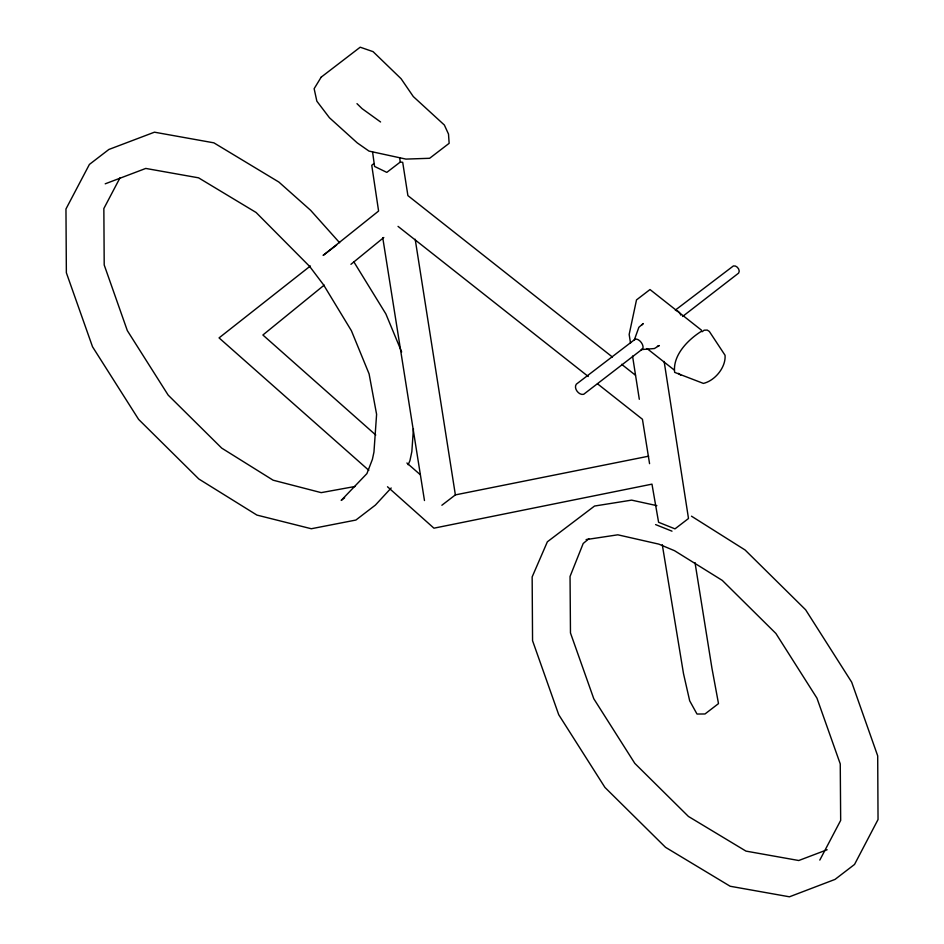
<?xml version="1.0" encoding="UTF-8"?>
<svg xmlns="http://www.w3.org/2000/svg" width="944" height="944" viewBox="0 0 944 944"><rect width="100%" height="100%" fill="white"/><g stroke="black" fill="none" stroke-linecap="round" stroke-linejoin="round"><path stroke-width="1.42" d="M413.437 428.741L411.844 451.61L409.92 460.707L408.138 464.731M120.006 177.814L103.852 208.541L104.206 264.981L127.322 330.612L168.162 395.099L221.71 448.117L273.123 480.201L321.196 492.638L355.05 486.479M819.805 860.09L840.667 820.407L840.254 763.92L816.949 698.135L775.909 633.483L722.29 580.407L674.582 550.73L658.806 544.122L617.824 534.811L586.118 539.59M391.182 487.989L375.393 505.087L355.888 520.05L311.308 528.746L256.91 515.082L198.83 478.997L138.615 419.396L92.524 346.778L66.363 272.769L65.962 208.99L89.397 164.433L108.89 149.459L154.45 132.184L213.875 142.839L278.881 182.062L310.623 210.3L339.628 242.75M641.873 324.984L643.218 323.556L638.876 327.285L634.285 340.041A6.124 3.339 52.5 0 1 641.306 342.53A6.124 3.339 52.5 0 1 641.259 349.599L654.393 348.537L659.278 345.563L657.39 346.236M588.796 538.776L583.191 543.496L570.046 576.465L570.471 632.952L593.776 698.737L634.816 763.389L688.436 816.454L745.972 851.11L798.754 860.515L827.145 849.742M350.944 264.32L383.795 237.499M324.181 285.123L262.892 335.002L375.759 435.019M310.364 265.984L219.055 337.893L368.821 470.324M682.595 316.476L738.633 273.099C740.769 270.22 736.745 265.016 733.394 265.937L675.88 309.691M642.109 349.292L583.675 394.297C578.955 395.595 573.303 388.255 576.312 384.196L634.887 339.403M374.001 163.548L371.747 165.283L378.591 211.043L323.131 255.411L336.63 245.051M612.385 357.009L407.902 195.62L402.699 162.321L400.315 162.026L386.804 172.386L374.567 166.439L372.585 151.949M344.631 497.783L341.197 500.414L366.921 473.593L372.408 459.339L373.954 452.058L376.597 414.333L369.092 373.883L351.404 330.73L323.568 284.852L309.679 266.456L256.095 212.483L198.559 177.826L145.777 168.433L105.221 183.82M441.875 505.252L455.374 494.892L648.646 456.188M702.1 331.745L704.106 330.211L707.233 330.081L709.333 331.438L725.051 355.274C726.042 367.24 714.927 380.751 703.386 383.406L674.665 372.361C672.506 355.404 687.881 339.769 701.345 331.332M656.859 505.642L631.619 500.131L594.531 506.043L547.367 541.797L532.156 576.914L532.558 640.693L558.718 714.702L604.939 787.426L665.544 847.334L730.16 886.251L789.444 896.8L835.027 879.407L854.532 864.444L878.038 819.534L877.696 755.873L851.689 682.182L805.633 609.789L745.076 549.986L691.492 516.191M655.596 524.593L671.998 531.165M380.574 121.977L362.095 108.654L356.985 103.651M701.569 330.247L650.003 289.548L636.504 299.909L629.164 334.447L630.521 343.097M647.029 348.548L673.981 369.824M678.476 373.364L680.718 375.146M621.624 364.301L635.489 375.24M398.038 226.383L588.254 376.503M597.481 383.783L642.439 419.266L649.566 463.657M406.911 463.008L420.222 474.655M387.5 486.762L433.933 528.18L651.974 484.142L658.593 522.292L674.995 528.864L688.495 518.504L664.139 361.458M353.953 262.019L385.872 313.927L401.66 351.97M662.287 544.712L683.503 673.638L689.686 700.826L697.002 714.042L705.003 713.971L718.502 703.61L711.929 668.151L695.02 562.636M399.619 157.79L400.315 162.026M382.745 237.687L424.47 500.532M632.551 356.065L639.312 399.288M415.195 239.257L455.374 494.892M675.361 310.34A4.755 2.584 52.5 0 1 680.789 315.107M321.196 77.137L314.14 88.689L316.854 101.185L329.444 117.752L357.245 142.886L368.998 151.099L405.92 159.099L429.638 158.285L449.143 143.323L448.506 134.06L444.353 125.021L413.307 96.571L401.094 78.73L373.069 51.649L360.207 47.2L321.196 77.137"/></g></svg>
